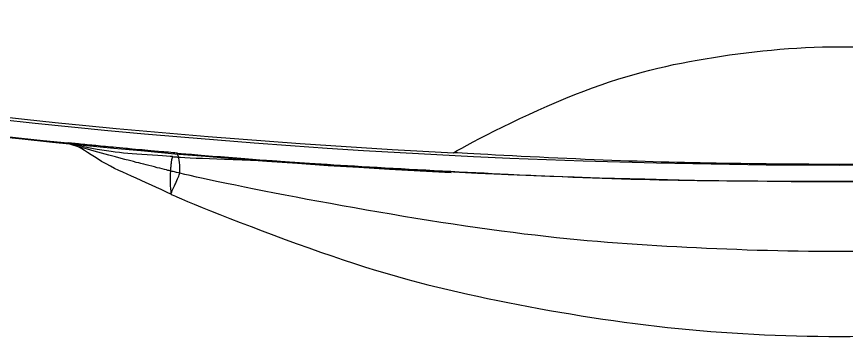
# Model space of a CAD drawing. Header units: millimetres. Extents: x 107 to 2900, y 85 to 3996.
# Drawn here: x 1090.71 to 1097.21, y 2954.74 to 2957.25 of the extents above; entities that cross this region are included whole.
import ezdxf
from ezdxf.lldxf.tags import DXFTag

# ---------------------------------------------------------------- set-up
doc = ezdxf.new("R2010")
doc.units = ezdxf.units.MM
doc.layers.add('DEFAULT_2', color=8, linetype='HIDDEN')
tags = doc.linetypes.add('HIDDEN', pattern=[0.375, 0.25, -0.125]).pattern_tags.tags
tags[6:7] = [DXFTag(74, 4), DXFTag(75, 0), DXFTag(340, '0'), DXFTag(46, 1.0), DXFTag(50, 0.0), DXFTag(44, 0.0), DXFTag(45, 0.0)]
tags[4:5] = [DXFTag(74, 4), DXFTag(75, 0), DXFTag(340, '0'), DXFTag(46, 1.0), DXFTag(50, 0.0), DXFTag(44, 0.0), DXFTag(45, 0.0)]

msp = doc.modelspace()

# ---------------------------------------------------------------- linework, layer by layer
at = {"color": 7, "linetype": 'Continuous'}
for radius, start, end in [(60.4835, 252.545467, 287.454533), (60.4624, 252.542397, 267.134016), (60.6121, 252.564141, 264.27659), (60.6121, 265.857352, 287.435859)]:
    msp.add_arc((1097.1577, 3016.5703), radius, start, end, dxfattribs=at)
at = {"color": 7, "lineweight": 20}
msp.add_open_spline([(1079.5359, 2960.3418), (1091.1357, 2956.6512), (1103.595, 2956.6512), (1115.1949, 2960.3418)], degree=3, dxfattribs=at)
at = {"color": 7, "linetype": 'Continuous'}
for points, knots in [([(1094.1346, 2956.1836), (1094.2705, 2956.2644), (1095.1532, 2956.7163), (1096.0817, 2956.9383), (1097.1615, 2957.0536), (1098.2397, 2956.9368), (1099.166, 2956.7147), (1100.0454, 2956.2642), (1100.1809, 2956.1836)], [0, 0, 0, 0, 1.053991, 2.114366, 3.172569, 4.231088, 5.287234, 6.337873, 6.337873, 6.337873, 6.337873]), ([(1091.2017, 2956.2516), (1091.1971, 2956.252), (1091.1683, 2956.2549), (1091.1459, 2956.2571), (1091.1197, 2956.2597), (1091.1158, 2956.2601)], [0, 0, 0, 0, 0.03122252, 0.05997461, 0.08638426, 0.08638426, 0.08638426, 0.08638426]), ([(1091.922, 2955.8579), (1091.8808, 2955.8762), (1091.619, 2956.0006), (1091.4237, 2956.0778), (1091.2207, 2956.2186), (1091.1902, 2956.2318)], [0, 0, 0, 0, 0.3007678, 0.601598, 0.8227955, 0.8227955, 0.8227955, 0.8227955]), ([(1091.5821, 2956.2152), (1091.5685, 2956.2165), (1091.4868, 2956.2241), (1091.4132, 2956.231), (1091.3333, 2956.2387), (1091.2725, 2956.2446), (1091.2112, 2956.2507), (1091.2017, 2956.2516)], [0, 0, 0, 0, 0.0912313, 0.1743397, 0.249938, 0.3190068, 0.3821177, 0.3821177, 0.3821177, 0.3821177]), ([(1091.8654, 2956.1897), (1091.8503, 2956.1911), (1091.756, 2956.1994), (1091.6824, 2956.206), (1091.5953, 2956.214), (1091.5821, 2956.2152)], [0, 0, 0, 0, 0.101357, 0.1960789, 0.2844189, 0.2844189, 0.2844189, 0.2844189]), ([(1091.9767, 2956.1655), (1091.9762, 2956.167), (1091.9741, 2956.1734), (1091.9719, 2956.1798), (1091.9717, 2956.1805)], [0, 0, 0, 0, 0.01079824, 0.01584103, 0.01584103, 0.01584103, 0.01584103]), ([(1091.9737, 2956.1803), (1092.0334, 2956.1752), (1092.3756, 2956.1462), (1092.718, 2956.121), (1092.7791, 2956.1166)], [0, 0, 0, 0, 0.3994871, 0.8079398, 0.8079398, 0.8079398, 0.8079398]), ([(1100.1809, 2956.1836), (1100.04, 2956.1749), (1099.1352, 2956.1256), (1098.2456, 2956.1012), (1097.1847, 2956.0874), (1096.113, 2956.1002), (1095.2058, 2956.1243), (1094.2782, 2956.1747), (1094.1346, 2956.1836)], [0, 0, 0, 0, 0.94087, 1.945463, 2.993785, 4.054305, 5.091045, 6.049864, 6.049864, 6.049864, 6.049864]), ([(1091.9074, 2956.0429), (1091.8869, 2956.048), (1091.7973, 2956.0701), (1091.7078, 2956.0929), (1091.6966, 2956.0958)], [0, 0, 0, 0, 0.1405438, 0.2172759, 0.2172759, 0.2172759, 0.2172759]), ([(1097.4614, 2955.959), (1097.4158, 2955.9588), (1096.1503, 2955.9556), (1095.1479, 2955.9725), (1093.0675, 2956.093), (1092.8038, 2956.1115)], [0, 0, 0, 0, 0.303643, 2.898678, 4.660888, 4.660888, 4.660888, 4.660888]), ([(1091.9436, 2955.9133), (1091.9455, 2955.9172), (1091.9689, 2955.9621), (1091.9876, 2956.0095), (1091.9906, 2956.0227)], [0, 0, 0, 0, 0.0292606, 0.1191489, 0.1191489, 0.1191489, 0.1191489]), ([(1102.3249, 2956.0227), (1101.9382, 2955.9293), (1100.0661, 2955.5588), (1098.4543, 2955.437), (1097.1578, 2955.3932), (1095.8612, 2955.437), (1094.2494, 2955.5587), (1092.3773, 2955.9293), (1091.9906, 2956.0227)], [0, 0, 0, 0, 2.65189, 3.939598, 5.213831, 6.488045, 7.775787, 10.427642, 10.427642, 10.427642, 10.427642]), ([(1091.9667, 2955.838), (1092.1451, 2955.7592), (1093.2935, 2955.3006), (1094.4482, 2955.014), (1095.8166, 2954.7865), (1097.1578, 2954.7207), (1098.499, 2954.7865), (1099.8673, 2955.0141), (1101.022, 2955.3006), (1102.1704, 2955.7592), (1102.3488, 2955.838)], [0, 0, 0, 0, 1.300319, 2.646323, 3.993384, 5.341402, 6.689481, 8.036537, 9.382507, 10.6828, 10.6828, 10.6828, 10.6828])]:
    msp.add_open_spline(points, degree=3, knots=knots, dxfattribs=at)
for points in [[(1091.1902, 2956.2318), (1091.1789, 2956.2367), (1091.1237, 2956.2526), (1091.1115, 2956.2542)], [(1091.1958, 2956.2303), (1091.1832, 2956.2339), (1091.1241, 2956.2506), (1091.1115, 2956.2542)], [(1091.56, 2956.1312), (1091.5053, 2956.1456), (1091.2503, 2956.215), (1091.1958, 2956.2303)], [(1091.6966, 2956.0958), (1091.6761, 2956.101), (1091.5805, 2956.1258), (1091.56, 2956.1312)], [(1091.9737, 2956.1803), (1091.9575, 2956.1817), (1091.8817, 2956.1883), (1091.8654, 2956.1897)], [(1091.9813, 2956.151), (1091.9806, 2956.1532), (1091.9775, 2956.1633), (1091.9767, 2956.1655)], [(1091.9906, 2956.0227), (1091.9958, 2956.0413), (1091.9868, 2956.1326), (1091.9813, 2956.151)], [(1092.8038, 2956.1115), (1092.8001, 2956.1118), (1092.7825, 2956.113), (1092.7787, 2956.1133)], [(1091.9377, 2956.0355), (1091.9332, 2956.0366), (1091.9119, 2956.0418), (1091.9074, 2956.0429)], [(1091.9906, 2956.0227), (1091.9827, 2956.0246), (1091.9456, 2956.0336), (1091.9377, 2956.0355)], [(1091.922, 2955.8579), (1091.9243, 2955.8665), (1091.9397, 2955.9052), (1091.9436, 2955.9133)], [(1091.922, 2955.8578), (1091.9287, 2955.8549), (1091.96, 2955.841), (1091.9667, 2955.838)]]:
    msp.add_open_spline(points, degree=3, dxfattribs=at)
at = {"layer": 'DEFAULT_2', "color": 8, "linetype": 'HIDDEN'}
for radius, start, end in [(60.6184, 252.565059, 267.123423), (60.6127, 267.141132, 272.858868)]:
    msp.add_arc((1097.1577, 3016.5703), radius, start, end, dxfattribs=at)
for points, knots in [([(1091.9348, 2956.1531), (1091.8928, 2956.1572), (1091.6262, 2956.1727), (1091.4103, 2956.1924), (1091.1527, 2956.2474), (1091.1128, 2956.2573)], [0, 0, 0, 0, 0.2811169, 0.5557781, 0.8297819, 0.8297819, 0.8297819, 0.8297819]), ([(1091.9339, 2956.1512), (1091.9326, 2956.1488), (1091.9263, 2956.1292), (1091.9233, 2956.1062), (1091.9192, 2956.0718), (1091.9167, 2956.0338), (1091.9154, 2955.9912), (1091.9149, 2955.9397), (1091.9193, 2955.8795), (1091.9207, 2955.8674)], [0, 0, 0, 0, 0.0178578, 0.0447996, 0.0789434, 0.118251, 0.1606469, 0.2040499, 0.285604, 0.285604, 0.285604, 0.285604]), ([(1091.9721, 2956.1497), (1092.0272, 2956.145), (1092.3702, 2956.1308), (1092.7133, 2956.1196), (1092.779, 2956.115)], [0, 0, 0, 0, 0.3684745, 0.8076376, 0.8076376, 0.8076376, 0.8076376])]:
    msp.add_open_spline(points, degree=3, knots=knots, dxfattribs=at)
msp.add_open_spline([(1091.9348, 2956.1531), (1091.9404, 2956.1525), (1091.9665, 2956.1502), (1091.9721, 2956.1497)], degree=3, dxfattribs=at)

doc.saveas('drawing.dxf')
